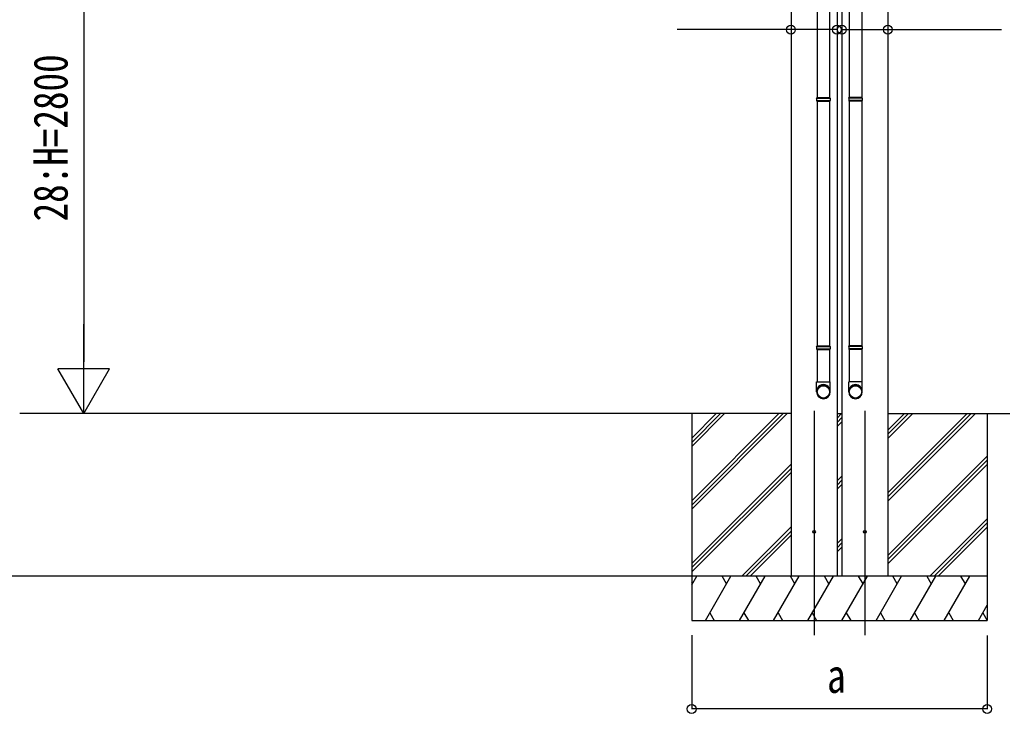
# Model space of a CAD drawing. Units: millimetres, scale not verified. Extents: x -14718 to 14718, y -10395 to 10395.
# Drawn here: x -10415 to -7090, y -5852 to -3504 of the extents above; entities that cross this region are included whole.
import ezdxf
from ezdxf.enums import TextEntityAlignment as Align

# ---------------------------------------------------------------- set-up
doc = ezdxf.new("R2010")
doc.units = ezdxf.units.MM
doc.header["$LTSCALE"] = 50
for name, color, linetype in [('0-3_YKK_12', 2, 'Continuous'), ('0-4_YKK_13', 4, 'Continuous'), ('0-5_YKK_A1', 4, 'Continuous'), ('0-6_YKK_D', 6, 'Continuous')]:
    doc.layers.add(name, color=color, linetype=linetype)
doc.styles.add('ＭＳ ゴシック', font='')
doc.styles.get('ＭＳ ゴシック').set_extended_font_data('MS Gothic')

msp = doc.modelspace()

# ---------------------------------------------------------------- linework, layer by layer
at = {"layer": '0-3_YKK_12'}
for p, q in [((-7727.45, -4828.29), (-7727.45, -5587.5)), ((-7555.41, -4828.29), (-7555.41, -5587.5))]:
    msp.add_line(p, q, dxfattribs=at)
at = {"layer": '0-4_YKK_13'}
for p, q in [((-7716.7, -2823.56), (-7716.7, -3767.74)), ((-7674.7, -2823.56), (-7674.7, -3767.74)), ((-7608.16, -2823.56), (-7608.16, -3767.74)), ((-7566.16, -2823.56), (-7566.16, -3767.74)), ((-7718.7, -3769.74), (-7717.7, -3767.74)), ((-7718.7, -3769.74), (-7672.7, -3769.74)), ((-7718.7, -3769.74), (-7718.7, -3777.74)), ((-7718.7, -3777.74), (-7672.7, -3777.74)), ((-7718.7, -3777.74), (-7717.7, -3779.74)), ((-7717.7, -3767.74), (-7673.7, -3767.74)), ((-7717.7, -3779.74), (-7673.7, -3779.74)), ((-7716.7, -3779.74), (-7716.7, -4607.93)), ((-7674.7, -3779.74), (-7674.7, -4607.93)), ((-7672.7, -3769.74), (-7673.7, -3767.74)), ((-7610.16, -3769.74), (-7609.16, -3767.74)), ((-7564.16, -3769.74), (-7610.16, -3769.74)), ((-7564.16, -3777.74), (-7610.16, -3777.74)), ((-7565.16, -3767.74), (-7609.16, -3767.74)), ((-7565.16, -3779.74), (-7609.16, -3779.74)), ((-7608.16, -3779.74), (-7608.16, -4607.93)), ((-7566.16, -3779.74), (-7566.16, -4607.93)), ((-7564.16, -3769.74), (-7565.16, -3767.74)), ((-7564.16, -3777.74), (-7565.16, -3779.74)), ((-7564.16, -3769.74), (-7564.16, -3777.74)), ((-7718.7, -4609.93), (-7717.7, -4607.93)), ((-7718.7, -4609.93), (-7672.7, -4609.93)), ((-7718.7, -4609.93), (-7718.7, -4617.93)), ((-7718.7, -4617.93), (-7672.7, -4617.93)), ((-7718.7, -4617.93), (-7717.7, -4619.93)), ((-7717.7, -4607.93), (-7673.7, -4607.93)), ((-7717.7, -4619.93), (-7673.7, -4619.93)), ((-7716.7, -4619.93), (-7716.7, -4729.93)), ((-7674.7, -4619.93), (-7674.7, -4729.93)), ((-7672.7, -4609.93), (-7673.7, -4607.93)), ((-7610.16, -4609.93), (-7609.16, -4607.93)), ((-7564.16, -4609.93), (-7610.16, -4609.93)), ((-7564.16, -4617.93), (-7610.16, -4617.93)), ((-7565.16, -4607.93), (-7609.16, -4607.93)), ((-7565.16, -4619.93), (-7609.16, -4619.93)), ((-7608.16, -4619.93), (-7608.16, -4729.93)), ((-7566.16, -4619.93), (-7566.16, -4729.93)), ((-7564.16, -4609.93), (-7565.16, -4607.93)), ((-7564.16, -4617.93), (-7565.16, -4619.93)), ((-7564.16, -4609.93), (-7564.16, -4617.93)), ((-7718.7, -4764.07), (-7718.7, -4729.93)), ((-7718.7, -4729.93), (-7672.7, -4729.93)), ((-7672.7, -4764.07), (-7672.7, -4729.93)), ((-7610.16, -4764.07), (-7610.16, -4729.93)), ((-7564.16, -4729.93), (-7610.16, -4729.93)), ((-7564.16, -4764.07), (-7564.16, -4729.93))]:
    msp.add_line(p, q, dxfattribs=at)
for points in [[(-7672.7, -3769.74), (-7672.7, -3777.74), (-7673.7, -3779.74)], [(-7610.16, -3769.74), (-7610.16, -3777.74), (-7609.16, -3779.74)], [(-7672.7, -4609.93), (-7672.7, -4617.93), (-7673.7, -4619.93)], [(-7610.16, -4609.93), (-7610.16, -4617.93), (-7609.16, -4619.93)]]:
    msp.add_lwpolyline(points, dxfattribs=at)
for centre in [(-7727.45, -5237.5), (-7555.41, -5237.5)]:
    msp.add_circle(centre, 4.5, dxfattribs=at)
for centre, major_axis, ratio, start_param, end_param in [((-7695.7, -4762.33), (23, 0), 0.996195, 6.2831853, 9.424778), ((-7695.7, -4764.07), (23, 0), 0.996195, 6.2831853, 9.424778), ((-7587.16, -4762.33), (-23, 0), 0.996195, 3.1415927, 6.2831853), ((-7587.16, -4764.07), (-23, 0), 0.996195, 3.1415927, 6.2831853), ((-7695.7, -4764.07), (0, -23.43), 0.981806, 4.712389, 7.8539816), ((-7587.16, -4764.07), (0, -23.43), 0.981806, 4.712389, 7.8539816)]:
    msp.add_ellipse(centre, major_axis=major_axis, ratio=ratio, start_param=start_param, end_param=end_param, dxfattribs=at)
for centre, major_axis in [((-7695.7, -4764.07), (-21, 0)), ((-7587.16, -4764.07), (21, 0))]:
    msp.add_ellipse(centre, major_axis=major_axis, ratio=0.996195, dxfattribs=at)
at = {"layer": '0-5_YKK_A1'}
for p, q in [((-7805.2, -2507.5), (-7805.2, -5387.5)), ((-7477.66, -2507.5), (-7477.66, -5387.5)), ((-7649.7, -2682.62), (-7649.7, -5387.5)), ((-7633.16, -2682.62), (-7633.16, -5387.5)), ((-7805.2, -4837.5), (-10414.71, -4837.5)), ((-8141.43, -4837.5), (-8141.43, -5537.5)), ((-8141.43, -5132.83), (-7846.1, -4837.5)), ((-8141.43, -5146.97), (-7831.96, -4837.5)), ((-8141.43, -5161.11), (-7817.82, -4837.5)), ((-8141.43, -4920.69), (-8058.23, -4837.5)), ((-8141.43, -4934.84), (-8044.09, -4837.5)), ((-8141.43, -4948.98), (-8029.95, -4837.5)), ((-7650.17, -4837.5), (-7633.16, -4837.5)), ((-7649.7, -4853.24), (-7633.97, -4837.5)), ((-7649.7, -4867.38), (-7633.16, -4850.83)), ((-7477.66, -4837.5), (-4868.15, -4837.5)), ((-7477.66, -5133.74), (-7181.42, -4837.5)), ((-7477.66, -5105.45), (-7209.7, -4837.5)), ((-7477.66, -5119.6), (-7195.56, -4837.5)), ((-7477.66, -4921.61), (-7393.55, -4837.5)), ((-7477.66, -4907.46), (-7407.69, -4837.5)), ((-7477.66, -4893.32), (-7421.83, -4837.5)), ((-7141.43, -4837.5), (-7141.43, -5537.5)), ((-7649.7, -4881.52), (-7633.16, -4864.97)), ((-7477.66, -5317.58), (-7141.43, -4981.36)), ((-8141.43, -5344.96), (-7805.2, -5008.74)), ((-7477.66, -5331.73), (-7141.43, -4995.5)), ((-7477.66, -5345.87), (-7141.43, -5009.65)), ((-8141.43, -5359.1), (-7805.2, -5022.88)), ((-8141.43, -5373.24), (-7805.2, -5037.02)), ((-7649.7, -5065.37), (-7633.16, -5048.82)), ((-7649.7, -5079.51), (-7633.16, -5062.96)), ((-7649.7, -5093.65), (-7633.16, -5077.11)), ((-7335.44, -5387.5), (-7141.43, -5193.49)), ((-7321.3, -5387.5), (-7141.43, -5207.63)), ((-7971.84, -5387.5), (-7805.2, -5220.87)), ((-7957.7, -5387.5), (-7805.2, -5235.01)), ((-7943.55, -5387.5), (-7805.2, -5249.15)), ((-7307.15, -5387.5), (-7141.43, -5221.78)), ((-7649.7, -5277.5), (-7633.16, -5260.95)), ((-7649.7, -5291.64), (-7633.16, -5275.09)), ((-7649.7, -5305.78), (-7633.16, -5289.24)), ((-7141.43, -5387.5), (-8141.43, -5387.5)), ((-8141.43, -5417.74), (-8123.97, -5387.5)), ((-8138.97, -5413.48), (-8141.43, -5409.23)), ((-8095.1, -5537.5), (-8008.5, -5387.5)), ((-8023.5, -5413.48), (-8038.5, -5387.5)), ((-7979.63, -5537.5), (-7893.03, -5387.5)), ((-7908.03, -5413.48), (-7923.03, -5387.5)), ((-7864.16, -5537.5), (-7777.56, -5387.5)), ((-7792.56, -5413.48), (-7807.56, -5387.5)), ((-7748.69, -5537.5), (-7662.09, -5387.5)), ((-7677.09, -5413.48), (-7692.09, -5387.5)), ((-7633.22, -5537.5), (-7546.62, -5387.5)), ((-7561.62, -5413.48), (-7576.62, -5387.5)), ((-7517.75, -5537.5), (-7431.15, -5387.5)), ((-7446.15, -5413.48), (-7461.15, -5387.5)), ((-7402.28, -5537.5), (-7315.68, -5387.5)), ((-7345.68, -5387.5), (-7330.68, -5413.48)), ((-7286.81, -5537.5), (-7200.21, -5387.5)), ((-7215.21, -5413.48), (-7230.21, -5387.5)), ((-7171.34, -5537.5), (-7141.43, -5485.69)), ((-8080.11, -5511.52), (-8065.11, -5537.5)), ((-7964.64, -5511.52), (-7949.64, -5537.5)), ((-7849.16, -5511.52), (-7834.17, -5537.5)), ((-7733.69, -5511.52), (-7718.69, -5537.5)), ((-7618.22, -5511.52), (-7603.22, -5537.5)), ((-7502.75, -5511.52), (-7487.76, -5537.5)), ((-7387.28, -5511.52), (-7372.29, -5537.5)), ((-7271.81, -5511.52), (-7256.81, -5537.5)), ((-7156.34, -5511.52), (-7141.34, -5537.5)), ((-8141.43, -5537.5), (-7141.34, -5537.5))]:
    msp.add_line(p, q, dxfattribs=at)
at = {"layer": '0-6_YKK_D'}
for p, q in [((-10198.27, -2812.5), (-10198.27, -4662.5)), ((-10198.27, -4837.5), (-10198.27, -4534.39)), ((-10198.27, -4837.5), (-10285.77, -4685.95)), ((-10110.77, -4685.95), (-10285.77, -4685.95)), ((-10198.27, -4837.5), (-10110.77, -4685.95)), ((-8142.43, -5387.5), (-10999.27, -5387.5)), ((-8141.43, -5587.5), (-8141.43, -5838.5)), ((-7141.43, -5588.5), (-7141.43, -5838.5)), ((-7141.43, -5837.5), (-8141.43, -5837.5))]:
    msp.add_line(p, q, dxfattribs=at)
for points in [[(-7650.17, -3537.5), (-7805.67, -3537.5), (-8190.77, -3537.5)], [(-7633.16, -3537.5), (-7477.66, -3537.5), (-7092.56, -3537.5)]]:
    msp.add_lwpolyline(points, dxfattribs=at)
for centre in [(-7805.67, -3537.5), (-7650.17, -3537.5), (-7633.16, -3537.5), (-7477.66, -3537.5), (-8141.43, -5837.5), (-7141.43, -5837.5)]:
    msp.add_circle(centre, 14.88, dxfattribs=at)

# ---------------------------------------------------------------- texts
at = {"layer": '0-6_YKK_D', "style": 'ＭＳ ゴシック', "width": 0.8}
msp.add_text('28:H=2800', height=115.5, rotation=90, dxfattribs=at).set_placement((-10218.27, -4186.9), align=Align.BOTTOM_LEFT)
msp.add_text('a', height=115.5, dxfattribs=at).set_placement((-7683.43, -5817.5), align=Align.BOTTOM_LEFT)

doc.saveas('drawing.dxf')
